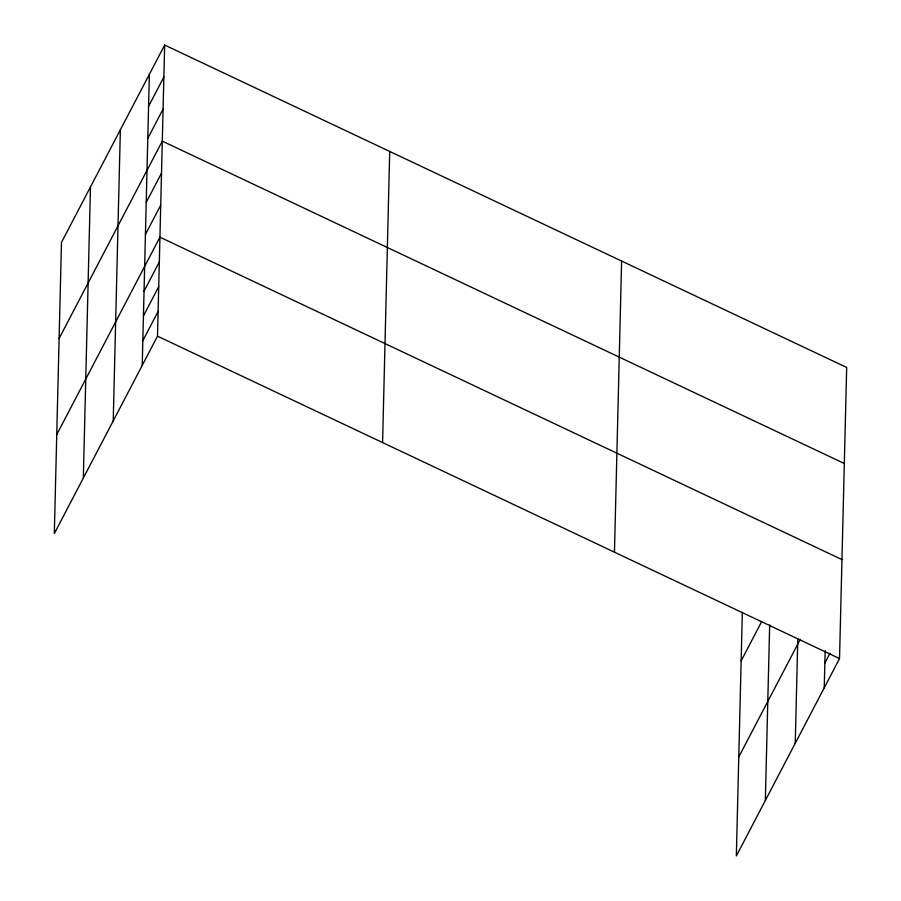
<?xml version="1.0" encoding="UTF-8"?>
<svg xmlns="http://www.w3.org/2000/svg" width="901" height="901" viewBox="0 0 901 901"><rect width="100%" height="100%" fill="white"/><g stroke="black" fill="none" stroke-linecap="round" stroke-linejoin="round"><path stroke-width="1.35" d="M83.331 478.059L90.472 186.935M113.222 420.891L120.362 129.767M142.223 365.412L149.363 74.287M164.658 45.05L61.471 242.425L54.319 533.55L157.506 336.174L164.658 45.05L846.681 367.45L839.529 658.575L736.342 855.95L742.334 612.162M382.576 442.571L389.716 151.447M614.459 552.178L621.611 261.065M765.354 800.46L769.668 624.9M795.245 743.302L797.802 638.741M824.246 687.812L825.158 650.691M148.586 106.307L163.869 77.069M147.798 138.337L163.081 109.1M59.106 338.494L162.293 141.119L844.316 463.519M146.221 202.376L161.504 173.15M145.444 234.406L160.727 205.169M56.752 434.564L159.939 237.188L841.962 559.589M144.047 291.169L159.331 261.932M143.439 315.913L158.722 286.687M142.831 340.668L158.114 311.431M741.129 660.895L761.762 621.442M738.775 756.964L800.246 639.383M824.854 663.068L829.945 653.315M157.506 336.174L839.529 658.575"/></g></svg>
